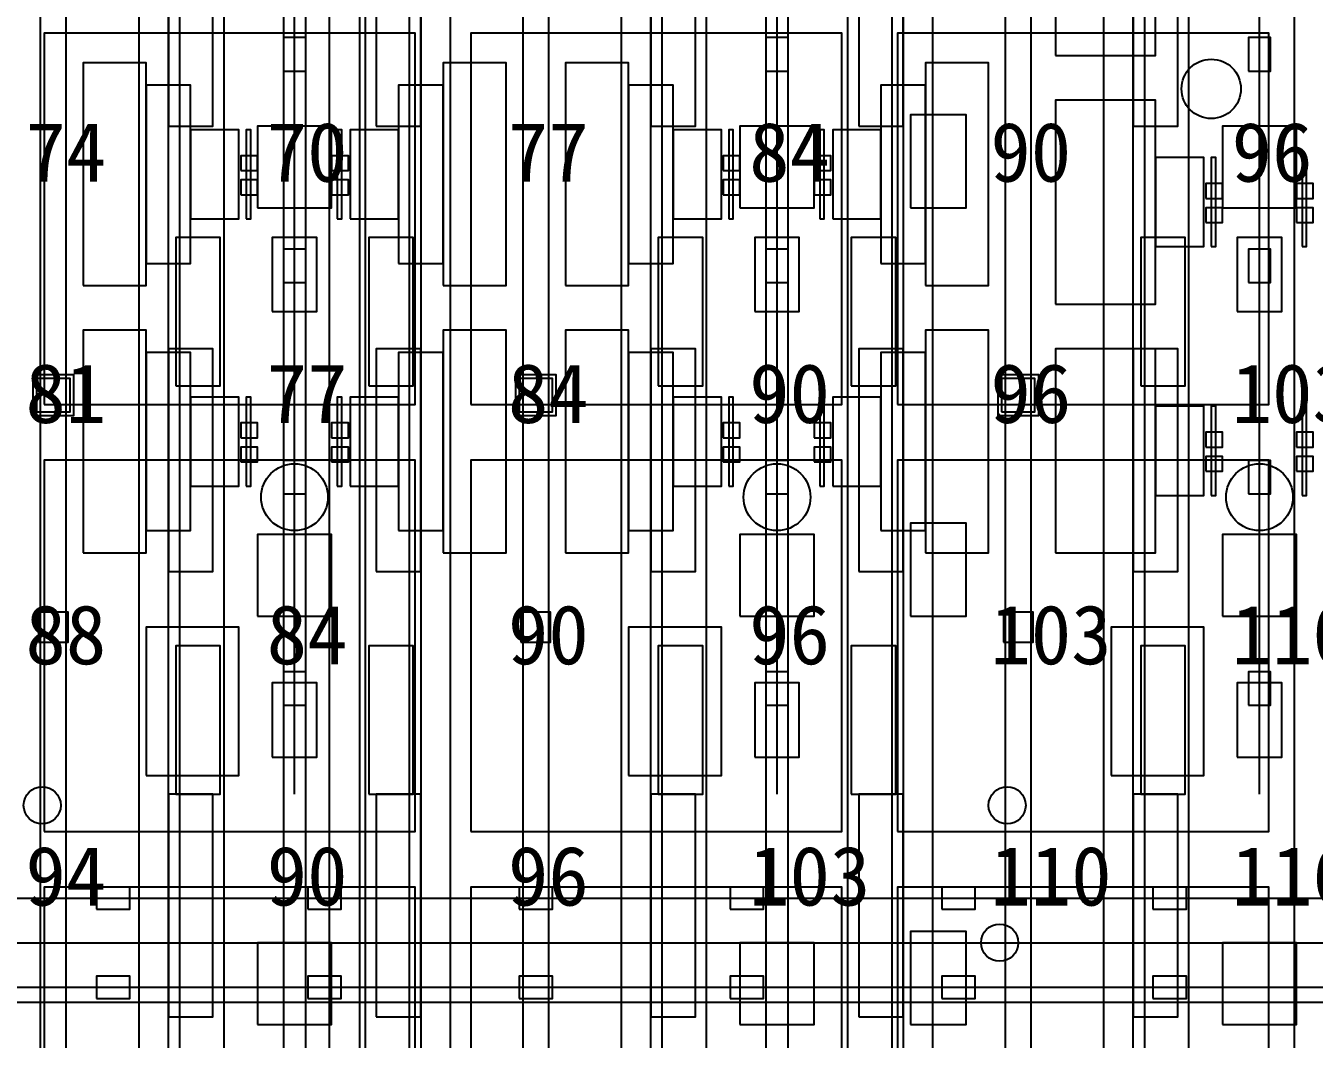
# Model space of a CAD drawing. Header units: metres. Extents: x -1640 to 1560, y -268 to 2338.
# Drawn here: x 171.01 to 205.72, y 1382.4 to 1409.7 of the extents above; entities that cross this region are included whole.
import ezdxf

# ---------------------------------------------------------------- set-up
doc = ezdxf.new("R2010")
doc.units = ezdxf.units.M
for name, color, linetype in [('1F_CHL', 4, 'Continuous'), ('1F_EHS_EXTINGUISHER_HYDRANT_CABINET_CONCEPT', 1, 'Continuous'), ('1F_PUMP', 2, 'Continuous'), ('1F_SCR', 3, 'Continuous'), ('1F_STRUCT_COLUMN', 8, 'Continuous'), ('2F_CSF_LATERAL_RACK_CONCEPT', 9, 'Continuous'), ('2F_RFG', 5, 'Continuous'), ('2F_STRUCT_COLUMN', 8, 'Continuous'), ('2F_VMB', 6, 'Continuous'), ('3F_CLEANROOM_OVERHEAD_PIPE_DUCT_CONCEPT', 9, 'Continuous'), ('3F_CMP', 5, 'Continuous'), ('3F_EHS_EGRESS_DIST_M', 2, 'Continuous'), ('3F_EHS_EXTINGUISHER_HYDRANT_CABINET_CONCEPT', 1, 'Continuous'), ('3F_EHS_GAS_DETECTOR', 6, 'Continuous'), ('3F_EHS_SAFETY_SHOWER_EYEWASH_CONCEPT', 3, 'Continuous'), ('3F_ETCH', 2, 'Continuous'), ('3F_FOUP', 5, 'Continuous'), ('3F_OHT', 9, 'Continuous'), ('3F_OHTV', 1, 'Continuous'), ('3F_STK', 3, 'Continuous'), ('3F_STRUCT_COLUMN', 8, 'Continuous'), ('3F_TBAR', 6, 'Continuous'), ('4F_FFU', 1, 'Continuous'), ('4F_STRUCT_PLENUM_TRUSS_CONCEPT', 9, 'Continuous'), ('5F_CHL', 4, 'Continuous'), ('5F_EHS_EXTINGUISHER_HYDRANT_CABINET_CONCEPT', 1, 'Continuous'), ('5F_PUMP', 2, 'Continuous'), ('5F_SCR', 3, 'Continuous'), ('5F_STRUCT_COLUMN', 8, 'Continuous'), ('6F_CSF_LATERAL_RACK_CONCEPT', 9, 'Continuous'), ('6F_RFG', 5, 'Continuous'), ('6F_STRUCT_COLUMN', 8, 'Continuous'), ('6F_VMB', 6, 'Continuous'), ('7F_CLEANROOM_OVERHEAD_PIPE_DUCT_CONCEPT', 9, 'Continuous'), ('7F_CMP', 5, 'Continuous'), ('7F_EHS_EGRESS_DIST_M', 2, 'Continuous'), ('7F_EHS_EXTINGUISHER_HYDRANT_CABINET_CONCEPT', 1, 'Continuous'), ('7F_EHS_GAS_DETECTOR', 6, 'Continuous'), ('7F_EHS_SAFETY_SHOWER_EYEWASH_CONCEPT', 3, 'Continuous'), ('7F_ETCH', 2, 'Continuous'), ('7F_FOUP', 5, 'Continuous'), ('7F_OHT', 9, 'Continuous'), ('7F_OHTV', 1, 'Continuous'), ('7F_STK', 3, 'Continuous'), ('7F_STRUCT_COLUMN', 8, 'Continuous'), ('7F_TBAR', 6, 'Continuous'), ('8F_FFU', 1, 'Continuous'), ('8F_STRUCT_PLENUM_TRUSS_CONCEPT', 9, 'Continuous'), ('EHS_TREATED_EXHAUST', 30, 'Continuous'), ('UTIL_GAS.BULK_CONCEPT', 2, 'Continuous'), ('UTIL_PCW.R_CONCEPT', 1, 'Continuous'), ('UTIL_PCW.S_CONCEPT', 6, 'Continuous')]:
    doc.layers.add(name, color=color, linetype=linetype)

msp = doc.modelspace()

# ---------------------------------------------------------------- linework, layer by layer
at = {"layer": '1F_CHL'}
for points in [[(194.85, 1404.8), (196.35, 1404.8), (196.35, 1407.3), (194.85, 1407.3)], [(194.85, 1393.8), (196.35, 1393.8), (196.35, 1396.3), (194.85, 1396.3)], [(194.85, 1382.8), (196.35, 1382.8), (196.35, 1385.3), (194.85, 1385.3)]]:
    msp.add_lwpolyline(points, close=True, dxfattribs=at)
at = {"layer": '1F_EHS_EXTINGUISHER_HYDRANT_CABINET_CONCEPT'}
msp.add_circle((197.25, 1385), 0.5, dxfattribs=at)
at = {"layer": '1F_PUMP'}
for points in [[(175.05, 1400), (176.25, 1400), (176.25, 1404), (175.05, 1404)], [(180.25, 1400), (181.45, 1400), (181.45, 1404), (180.25, 1404)], [(188.05, 1400), (189.25, 1400), (189.25, 1404), (188.05, 1404)], [(193.25, 1400), (194.45, 1400), (194.45, 1404), (193.25, 1404)], [(201.05, 1400), (202.25, 1400), (202.25, 1404), (201.05, 1404)], [(175.05, 1389), (176.25, 1389), (176.25, 1393), (175.05, 1393)], [(180.25, 1389), (181.45, 1389), (181.45, 1393), (180.25, 1393)], [(188.05, 1389), (189.25, 1389), (189.25, 1393), (188.05, 1393)], [(193.25, 1389), (194.45, 1389), (194.45, 1393), (193.25, 1393)], [(201.05, 1389), (202.25, 1389), (202.25, 1393), (201.05, 1393)]]:
    msp.add_lwpolyline(points, close=True, dxfattribs=at)
at = {"layer": '1F_SCR'}
for points in [[(177.25, 1404.8), (179.25, 1404.8), (179.25, 1407), (177.25, 1407)], [(190.25, 1404.8), (192.25, 1404.8), (192.25, 1407), (190.25, 1407)], [(203.25, 1404.8), (205.25, 1404.8), (205.25, 1407), (203.25, 1407)], [(177.25, 1393.8), (179.25, 1393.8), (179.25, 1396), (177.25, 1396)], [(190.25, 1393.8), (192.25, 1393.8), (192.25, 1396), (190.25, 1396)], [(203.25, 1393.8), (205.25, 1393.8), (205.25, 1396), (203.25, 1396)], [(177.25, 1382.8), (179.25, 1382.8), (179.25, 1385), (177.25, 1385)], [(190.25, 1382.8), (192.25, 1382.8), (192.25, 1385), (190.25, 1385)], [(203.25, 1382.8), (205.25, 1382.8), (205.25, 1385), (203.25, 1385)]]:
    msp.add_lwpolyline(points, close=True, dxfattribs=at)
at = {"layer": '1F_STRUCT_COLUMN'}
for points in [[(171.2, 1399.2), (172.3, 1399.2), (172.3, 1400.3), (171.2, 1400.3)], [(184.2, 1399.2), (185.3, 1399.2), (185.3, 1400.3), (184.2, 1400.3)], [(197.2, 1399.2), (198.3, 1399.2), (198.3, 1400.3), (197.2, 1400.3)]]:
    msp.add_lwpolyline(points, close=True, dxfattribs=at)
at = {"layer": '2F_CSF_LATERAL_RACK_CONCEPT'}
for points in [[(174.05, 1310), (174.85, 1310), (174.85, 1460), (174.05, 1460)], [(181.65, 1310), (182.45, 1310), (182.45, 1460), (181.65, 1460)], [(187.05, 1310), (187.85, 1310), (187.85, 1460), (187.05, 1460)], [(194.65, 1310), (195.45, 1310), (195.45, 1460), (194.65, 1460)], [(200.05, 1310), (200.85, 1310), (200.85, 1460), (200.05, 1460)]]:
    msp.add_lwpolyline(points, close=True, dxfattribs=at)
at = {"layer": '2F_RFG'}
for points in [[(174.85, 1407), (176.05, 1407), (176.05, 1413), (174.85, 1413)], [(180.45, 1407), (181.65, 1407), (181.65, 1413), (180.45, 1413)], [(187.85, 1407), (189.05, 1407), (189.05, 1413), (187.85, 1413)], [(193.45, 1407), (194.65, 1407), (194.65, 1413), (193.45, 1413)], [(200.85, 1407), (202.05, 1407), (202.05, 1413), (200.85, 1413)], [(174.85, 1395), (176.05, 1395), (176.05, 1401), (174.85, 1401)], [(180.45, 1395), (181.65, 1395), (181.65, 1401), (180.45, 1401)], [(187.85, 1395), (189.05, 1395), (189.05, 1401), (187.85, 1401)], [(193.45, 1395), (194.65, 1395), (194.65, 1401), (193.45, 1401)], [(200.85, 1395), (202.05, 1395), (202.05, 1401), (200.85, 1401)], [(174.85, 1383), (176.05, 1383), (176.05, 1389), (174.85, 1389)], [(180.45, 1383), (181.65, 1383), (181.65, 1389), (180.45, 1389)], [(187.85, 1383), (189.05, 1383), (189.05, 1389), (187.85, 1389)], [(193.45, 1383), (194.65, 1383), (194.65, 1389), (193.45, 1389)], [(200.85, 1383), (202.05, 1383), (202.05, 1389), (200.85, 1389)]]:
    msp.add_lwpolyline(points, close=True, dxfattribs=at)
at = {"layer": '2F_STRUCT_COLUMN'}
for points in [[(171.3, 1399.3), (172.2, 1399.3), (172.2, 1400.2), (171.3, 1400.2)], [(184.3, 1399.3), (185.2, 1399.3), (185.2, 1400.2), (184.3, 1400.2)], [(197.3, 1399.3), (198.2, 1399.3), (198.2, 1400.2), (197.3, 1400.2)]]:
    msp.add_lwpolyline(points, close=True, dxfattribs=at)
at = {"layer": '2F_VMB'}
for points in [[(177.65, 1402), (178.85, 1402), (178.85, 1404), (177.65, 1404)], [(190.65, 1402), (191.85, 1402), (191.85, 1404), (190.65, 1404)], [(203.65, 1402), (204.85, 1402), (204.85, 1404), (203.65, 1404)], [(177.65, 1390), (178.85, 1390), (178.85, 1392), (177.65, 1392)], [(190.65, 1390), (191.85, 1390), (191.85, 1392), (190.65, 1392)], [(203.65, 1390), (204.85, 1390), (204.85, 1392), (203.65, 1392)]]:
    msp.add_lwpolyline(points, close=True, dxfattribs=at)
at = {"layer": '3F_CLEANROOM_OVERHEAD_PIPE_DUCT_CONCEPT'}
for points in [[(175.15, 1309), (176.35, 1309), (176.35, 1461), (175.15, 1461)], [(180.15, 1309), (181.35, 1309), (181.35, 1461), (180.15, 1461)], [(188.15, 1309), (189.35, 1309), (189.35, 1461), (188.15, 1461)], [(193.15, 1309), (194.35, 1309), (194.35, 1461), (193.15, 1461)], [(201.15, 1309), (202.35, 1309), (202.35, 1461), (201.15, 1461)]]:
    msp.add_lwpolyline(points, close=True, dxfattribs=at)
at = {"layer": '3F_CMP'}
for points in [[(198.75, 1408.9), (201.45, 1408.9), (201.45, 1414.4), (198.75, 1414.4)], [(198.75, 1402.2), (201.45, 1402.2), (201.45, 1407.7), (198.75, 1407.7)], [(201.45, 1403.75), (202.75, 1403.75), (202.75, 1406.15), (201.45, 1406.15)], [(198.75, 1395.5), (201.45, 1395.5), (201.45, 1401), (198.75, 1401)], [(201.45, 1397.05), (202.75, 1397.05), (202.75, 1399.45), (201.45, 1399.45)]]:
    msp.add_lwpolyline(points, close=True, dxfattribs=at)
at = {"layer": '3F_EHS_EXTINGUISHER_HYDRANT_CABINET_CONCEPT'}
for centre in [(171.45, 1388.7), (197.45, 1388.7)]:
    msp.add_circle(centre, 0.5, dxfattribs=at)
at = {"layer": '3F_EHS_GAS_DETECTOR'}
for centre in [(178.25, 1397), (191.25, 1397), (204.25, 1397)]:
    msp.add_circle(centre, 0.9, dxfattribs=at)
at = {"layer": '3F_EHS_SAFETY_SHOWER_EYEWASH_CONCEPT'}
msp.add_circle((202.95, 1408), 0.8, dxfattribs=at)
at = {"layer": '3F_ETCH'}
for points in [[(172.55, 1402.7), (174.25, 1402.7), (174.25, 1408.7), (172.55, 1408.7)], [(182.25, 1402.7), (183.95, 1402.7), (183.95, 1408.7), (182.25, 1408.7)], [(185.55, 1402.7), (187.25, 1402.7), (187.25, 1408.7), (185.55, 1408.7)], [(195.25, 1402.7), (196.95, 1402.7), (196.95, 1408.7), (195.25, 1408.7)], [(174.25, 1403.3), (175.45, 1403.3), (175.45, 1408.1), (174.25, 1408.1)], [(181.05, 1403.3), (182.25, 1403.3), (182.25, 1408.1), (181.05, 1408.1)], [(187.25, 1403.3), (188.45, 1403.3), (188.45, 1408.1), (187.25, 1408.1)], [(194.05, 1403.3), (195.25, 1403.3), (195.25, 1408.1), (194.05, 1408.1)], [(175.45, 1404.5), (176.75, 1404.5), (176.75, 1406.9), (175.45, 1406.9)], [(179.75, 1404.5), (181.05, 1404.5), (181.05, 1406.9), (179.75, 1406.9)], [(188.45, 1404.5), (189.75, 1404.5), (189.75, 1406.9), (188.45, 1406.9)], [(192.75, 1404.5), (194.05, 1404.5), (194.05, 1406.9), (192.75, 1406.9)], [(172.55, 1395.5), (174.25, 1395.5), (174.25, 1401.5), (172.55, 1401.5)], [(182.25, 1395.5), (183.95, 1395.5), (183.95, 1401.5), (182.25, 1401.5)], [(185.55, 1395.5), (187.25, 1395.5), (187.25, 1401.5), (185.55, 1401.5)], [(195.25, 1395.5), (196.95, 1395.5), (196.95, 1401.5), (195.25, 1401.5)], [(174.25, 1396.1), (175.45, 1396.1), (175.45, 1400.9), (174.25, 1400.9)], [(181.05, 1396.1), (182.25, 1396.1), (182.25, 1400.9), (181.05, 1400.9)], [(187.25, 1396.1), (188.45, 1396.1), (188.45, 1400.9), (187.25, 1400.9)], [(194.05, 1396.1), (195.25, 1396.1), (195.25, 1400.9), (194.05, 1400.9)], [(175.45, 1397.3), (176.75, 1397.3), (176.75, 1399.7), (175.45, 1399.7)], [(179.75, 1397.3), (181.05, 1397.3), (181.05, 1399.7), (179.75, 1399.7)], [(188.45, 1397.3), (189.75, 1397.3), (189.75, 1399.7), (188.45, 1399.7)], [(192.75, 1397.3), (194.05, 1397.3), (194.05, 1399.7), (192.75, 1399.7)]]:
    msp.add_lwpolyline(points, close=True, dxfattribs=at)
at = {"layer": '3F_FOUP'}
for points in [[(176.8, 1405.8), (177.25, 1405.8), (177.25, 1406.2), (176.8, 1406.2)], [(179.25, 1405.8), (179.7, 1405.8), (179.7, 1406.2), (179.25, 1406.2)], [(189.8, 1405.8), (190.25, 1405.8), (190.25, 1406.2), (189.8, 1406.2)], [(192.25, 1405.8), (192.7, 1405.8), (192.7, 1406.2), (192.25, 1406.2)], [(176.8, 1405.15), (177.25, 1405.15), (177.25, 1405.55), (176.8, 1405.55)], [(179.25, 1405.15), (179.7, 1405.15), (179.7, 1405.55), (179.25, 1405.55)], [(189.8, 1405.15), (190.25, 1405.15), (190.25, 1405.55), (189.8, 1405.55)], [(192.25, 1405.15), (192.7, 1405.15), (192.7, 1405.55), (192.25, 1405.55)], [(202.8, 1405.05), (203.25, 1405.05), (203.25, 1405.45), (202.8, 1405.45)], [(205.25, 1405.05), (205.7, 1405.05), (205.7, 1405.45), (205.25, 1405.45)], [(202.8, 1404.4), (203.25, 1404.4), (203.25, 1404.8), (202.8, 1404.8)], [(205.25, 1404.4), (205.7, 1404.4), (205.7, 1404.8), (205.25, 1404.8)], [(176.8, 1398.6), (177.25, 1398.6), (177.25, 1399), (176.8, 1399)], [(179.25, 1398.6), (179.7, 1398.6), (179.7, 1399), (179.25, 1399)], [(189.8, 1398.6), (190.25, 1398.6), (190.25, 1399), (189.8, 1399)], [(192.25, 1398.6), (192.7, 1398.6), (192.7, 1399), (192.25, 1399)], [(202.8, 1398.35), (203.25, 1398.35), (203.25, 1398.75), (202.8, 1398.75)], [(205.25, 1398.35), (205.7, 1398.35), (205.7, 1398.75), (205.25, 1398.75)], [(176.8, 1397.95), (177.25, 1397.95), (177.25, 1398.35), (176.8, 1398.35)], [(179.25, 1397.95), (179.7, 1397.95), (179.7, 1398.35), (179.25, 1398.35)], [(189.8, 1397.95), (190.25, 1397.95), (190.25, 1398.35), (189.8, 1398.35)], [(192.25, 1397.95), (192.7, 1397.95), (192.7, 1398.35), (192.25, 1398.35)], [(202.8, 1397.7), (203.25, 1397.7), (203.25, 1398.1), (202.8, 1398.1)], [(205.25, 1397.7), (205.7, 1397.7), (205.7, 1398.1), (205.25, 1398.1)]]:
    msp.add_lwpolyline(points, close=True, dxfattribs=at)
at = {"layer": '3F_OHT'}
for p, q in [((178.25, 1389), (178.25, 1461)), ((191.25, 1389), (191.25, 1461)), ((204.25, 1389), (204.25, 1461)), ((22.5, 1386.2), (295, 1386.2)), ((22.5, 1383.8), (295, 1383.8))]:
    msp.add_line(p, q, dxfattribs=at)
at = {"layer": '3F_OHTV'}
for points in [[(177.95, 1408.48), (178.55, 1408.48), (178.55, 1409.38), (177.95, 1409.38)], [(190.95, 1408.48), (191.55, 1408.48), (191.55, 1409.38), (190.95, 1409.38)], [(203.95, 1408.48), (204.55, 1408.48), (204.55, 1409.38), (203.95, 1409.38)], [(177.95, 1402.78), (178.55, 1402.78), (178.55, 1403.68), (177.95, 1403.68)], [(190.95, 1402.78), (191.55, 1402.78), (191.55, 1403.68), (190.95, 1403.68)], [(203.95, 1402.78), (204.55, 1402.78), (204.55, 1403.68), (203.95, 1403.68)], [(177.95, 1397.09), (178.55, 1397.09), (178.55, 1397.99), (177.95, 1397.99)], [(190.95, 1397.09), (191.55, 1397.09), (191.55, 1397.99), (190.95, 1397.99)], [(203.95, 1397.09), (204.55, 1397.09), (204.55, 1397.99), (203.95, 1397.99)], [(177.95, 1391.4), (178.55, 1391.4), (178.55, 1392.3), (177.95, 1392.3)], [(190.95, 1391.4), (191.55, 1391.4), (191.55, 1392.3), (190.95, 1392.3)], [(203.95, 1391.4), (204.55, 1391.4), (204.55, 1392.3), (203.95, 1392.3)], [(172.91, 1385.9), (173.81, 1385.9), (173.81, 1386.5), (172.91, 1386.5)], [(178.61, 1385.9), (179.51, 1385.9), (179.51, 1386.5), (178.61, 1386.5)], [(184.3, 1385.9), (185.2, 1385.9), (185.2, 1386.5), (184.3, 1386.5)], [(189.99, 1385.9), (190.89, 1385.9), (190.89, 1386.5), (189.99, 1386.5)], [(195.69, 1385.9), (196.59, 1385.9), (196.59, 1386.5), (195.69, 1386.5)], [(201.38, 1385.9), (202.28, 1385.9), (202.28, 1386.5), (201.38, 1386.5)], [(172.91, 1383.5), (173.81, 1383.5), (173.81, 1384.1), (172.91, 1384.1)], [(178.61, 1383.5), (179.51, 1383.5), (179.51, 1384.1), (178.61, 1384.1)], [(184.3, 1383.5), (185.2, 1383.5), (185.2, 1384.1), (184.3, 1384.1)], [(189.99, 1383.5), (190.89, 1383.5), (190.89, 1384.1), (189.99, 1384.1)], [(195.69, 1383.5), (196.59, 1383.5), (196.59, 1384.1), (195.69, 1384.1)], [(201.38, 1383.5), (202.28, 1383.5), (202.28, 1384.1), (201.38, 1384.1)]]:
    msp.add_lwpolyline(points, close=True, dxfattribs=at)
at = {"layer": '3F_STK'}
for points in [[(174.25, 1389.5), (176.75, 1389.5), (176.75, 1393.5), (174.25, 1393.5)], [(187.25, 1389.5), (189.75, 1389.5), (189.75, 1393.5), (187.25, 1393.5)], [(200.25, 1389.5), (202.75, 1389.5), (202.75, 1393.5), (200.25, 1393.5)]]:
    msp.add_lwpolyline(points, close=True, dxfattribs=at)
at = {"layer": '3F_STRUCT_COLUMN'}
for points in [[(171.35, 1393.1), (172.15, 1393.1), (172.15, 1393.9), (171.35, 1393.9)], [(184.35, 1393.1), (185.15, 1393.1), (185.15, 1393.9), (184.35, 1393.9)], [(197.35, 1393.1), (198.15, 1393.1), (198.15, 1393.9), (197.35, 1393.9)]]:
    msp.add_lwpolyline(points, close=True, dxfattribs=at)
at = {"layer": '3F_TBAR'}
for points in [[(176.95, 1404.5), (177.07, 1404.5), (177.07, 1406.9), (176.95, 1406.9)], [(179.4, 1404.5), (179.52, 1404.5), (179.52, 1406.9), (179.4, 1406.9)], [(189.95, 1404.5), (190.07, 1404.5), (190.07, 1406.9), (189.95, 1406.9)], [(192.4, 1404.5), (192.52, 1404.5), (192.52, 1406.9), (192.4, 1406.9)], [(202.95, 1403.75), (203.07, 1403.75), (203.07, 1406.15), (202.95, 1406.15)], [(205.4, 1403.75), (205.52, 1403.75), (205.52, 1406.15), (205.4, 1406.15)], [(176.95, 1397.3), (177.07, 1397.3), (177.07, 1399.7), (176.95, 1399.7)], [(179.4, 1397.3), (179.52, 1397.3), (179.52, 1399.7), (179.4, 1399.7)], [(189.95, 1397.3), (190.07, 1397.3), (190.07, 1399.7), (189.95, 1399.7)], [(192.4, 1397.3), (192.52, 1397.3), (192.52, 1399.7), (192.4, 1399.7)], [(202.95, 1397.05), (203.07, 1397.05), (203.07, 1399.45), (202.95, 1399.45)], [(205.4, 1397.05), (205.52, 1397.05), (205.52, 1399.45), (205.4, 1399.45)]]:
    msp.add_lwpolyline(points, close=True, dxfattribs=at)
at = {"layer": '4F_FFU'}
for points in [[(171.5, 1399.5), (181.5, 1399.5), (181.5, 1409.5), (171.5, 1409.5)], [(183, 1399.5), (193, 1399.5), (193, 1409.5), (183, 1409.5)], [(194.5, 1399.5), (204.5, 1399.5), (204.5, 1409.5), (194.5, 1409.5)], [(171.5, 1388), (181.5, 1388), (181.5, 1398), (171.5, 1398)], [(183, 1388), (193, 1388), (193, 1398), (183, 1398)], [(194.5, 1388), (204.5, 1388), (204.5, 1398), (194.5, 1398)], [(171.5, 1376.5), (181.5, 1376.5), (181.5, 1386.5), (171.5, 1386.5)], [(183, 1376.5), (193, 1376.5), (193, 1386.5), (183, 1386.5)], [(194.5, 1376.5), (204.5, 1376.5), (204.5, 1386.5), (194.5, 1386.5)]]:
    msp.add_lwpolyline(points, close=True, dxfattribs=at)
at = {"layer": '4F_STRUCT_PLENUM_TRUSS_CONCEPT'}
for points in [[(171.4, 1306), (172.1, 1306), (172.1, 1464), (171.4, 1464)], [(184.4, 1306), (185.1, 1306), (185.1, 1464), (184.4, 1464)], [(197.4, 1306), (198.1, 1306), (198.1, 1464), (197.4, 1464)]]:
    msp.add_lwpolyline(points, close=True, dxfattribs=at)
at = {"layer": '5F_CHL'}
for points in [[(194.85, 1404.8), (196.35, 1404.8), (196.35, 1407.3), (194.85, 1407.3)], [(194.85, 1393.8), (196.35, 1393.8), (196.35, 1396.3), (194.85, 1396.3)], [(194.85, 1382.8), (196.35, 1382.8), (196.35, 1385.3), (194.85, 1385.3)]]:
    msp.add_lwpolyline(points, close=True, dxfattribs=at)
at = {"layer": '5F_EHS_EXTINGUISHER_HYDRANT_CABINET_CONCEPT'}
msp.add_circle((197.25, 1385), 0.5, dxfattribs=at)
at = {"layer": '5F_PUMP'}
for points in [[(175.05, 1400), (176.25, 1400), (176.25, 1404), (175.05, 1404)], [(180.25, 1400), (181.45, 1400), (181.45, 1404), (180.25, 1404)], [(188.05, 1400), (189.25, 1400), (189.25, 1404), (188.05, 1404)], [(193.25, 1400), (194.45, 1400), (194.45, 1404), (193.25, 1404)], [(201.05, 1400), (202.25, 1400), (202.25, 1404), (201.05, 1404)], [(175.05, 1389), (176.25, 1389), (176.25, 1393), (175.05, 1393)], [(180.25, 1389), (181.45, 1389), (181.45, 1393), (180.25, 1393)], [(188.05, 1389), (189.25, 1389), (189.25, 1393), (188.05, 1393)], [(193.25, 1389), (194.45, 1389), (194.45, 1393), (193.25, 1393)], [(201.05, 1389), (202.25, 1389), (202.25, 1393), (201.05, 1393)]]:
    msp.add_lwpolyline(points, close=True, dxfattribs=at)
at = {"layer": '5F_SCR'}
for points in [[(177.25, 1404.8), (179.25, 1404.8), (179.25, 1407), (177.25, 1407)], [(190.25, 1404.8), (192.25, 1404.8), (192.25, 1407), (190.25, 1407)], [(203.25, 1404.8), (205.25, 1404.8), (205.25, 1407), (203.25, 1407)], [(177.25, 1393.8), (179.25, 1393.8), (179.25, 1396), (177.25, 1396)], [(190.25, 1393.8), (192.25, 1393.8), (192.25, 1396), (190.25, 1396)], [(203.25, 1393.8), (205.25, 1393.8), (205.25, 1396), (203.25, 1396)], [(177.25, 1382.8), (179.25, 1382.8), (179.25, 1385), (177.25, 1385)], [(190.25, 1382.8), (192.25, 1382.8), (192.25, 1385), (190.25, 1385)], [(203.25, 1382.8), (205.25, 1382.8), (205.25, 1385), (203.25, 1385)]]:
    msp.add_lwpolyline(points, close=True, dxfattribs=at)
at = {"layer": '5F_STRUCT_COLUMN'}
for points in [[(171.2, 1399.2), (172.3, 1399.2), (172.3, 1400.3), (171.2, 1400.3)], [(184.2, 1399.2), (185.3, 1399.2), (185.3, 1400.3), (184.2, 1400.3)], [(197.2, 1399.2), (198.3, 1399.2), (198.3, 1400.3), (197.2, 1400.3)]]:
    msp.add_lwpolyline(points, close=True, dxfattribs=at)
at = {"layer": '6F_CSF_LATERAL_RACK_CONCEPT'}
for points in [[(174.05, 1310), (174.85, 1310), (174.85, 1460), (174.05, 1460)], [(181.65, 1310), (182.45, 1310), (182.45, 1460), (181.65, 1460)], [(187.05, 1310), (187.85, 1310), (187.85, 1460), (187.05, 1460)], [(194.65, 1310), (195.45, 1310), (195.45, 1460), (194.65, 1460)], [(200.05, 1310), (200.85, 1310), (200.85, 1460), (200.05, 1460)]]:
    msp.add_lwpolyline(points, close=True, dxfattribs=at)
at = {"layer": '6F_RFG'}
for points in [[(174.85, 1407), (176.05, 1407), (176.05, 1413), (174.85, 1413)], [(180.45, 1407), (181.65, 1407), (181.65, 1413), (180.45, 1413)], [(187.85, 1407), (189.05, 1407), (189.05, 1413), (187.85, 1413)], [(193.45, 1407), (194.65, 1407), (194.65, 1413), (193.45, 1413)], [(200.85, 1407), (202.05, 1407), (202.05, 1413), (200.85, 1413)], [(174.85, 1395), (176.05, 1395), (176.05, 1401), (174.85, 1401)], [(180.45, 1395), (181.65, 1395), (181.65, 1401), (180.45, 1401)], [(187.85, 1395), (189.05, 1395), (189.05, 1401), (187.85, 1401)], [(193.45, 1395), (194.65, 1395), (194.65, 1401), (193.45, 1401)], [(200.85, 1395), (202.05, 1395), (202.05, 1401), (200.85, 1401)], [(174.85, 1383), (176.05, 1383), (176.05, 1389), (174.85, 1389)], [(180.45, 1383), (181.65, 1383), (181.65, 1389), (180.45, 1389)], [(187.85, 1383), (189.05, 1383), (189.05, 1389), (187.85, 1389)], [(193.45, 1383), (194.65, 1383), (194.65, 1389), (193.45, 1389)], [(200.85, 1383), (202.05, 1383), (202.05, 1389), (200.85, 1389)]]:
    msp.add_lwpolyline(points, close=True, dxfattribs=at)
at = {"layer": '6F_STRUCT_COLUMN'}
for points in [[(171.3, 1399.3), (172.2, 1399.3), (172.2, 1400.2), (171.3, 1400.2)], [(184.3, 1399.3), (185.2, 1399.3), (185.2, 1400.2), (184.3, 1400.2)], [(197.3, 1399.3), (198.2, 1399.3), (198.2, 1400.2), (197.3, 1400.2)]]:
    msp.add_lwpolyline(points, close=True, dxfattribs=at)
at = {"layer": '6F_VMB'}
for points in [[(177.65, 1402), (178.85, 1402), (178.85, 1404), (177.65, 1404)], [(190.65, 1402), (191.85, 1402), (191.85, 1404), (190.65, 1404)], [(203.65, 1402), (204.85, 1402), (204.85, 1404), (203.65, 1404)], [(177.65, 1390), (178.85, 1390), (178.85, 1392), (177.65, 1392)], [(190.65, 1390), (191.85, 1390), (191.85, 1392), (190.65, 1392)], [(203.65, 1390), (204.85, 1390), (204.85, 1392), (203.65, 1392)]]:
    msp.add_lwpolyline(points, close=True, dxfattribs=at)
at = {"layer": '7F_CLEANROOM_OVERHEAD_PIPE_DUCT_CONCEPT'}
for points in [[(175.15, 1309), (176.35, 1309), (176.35, 1461), (175.15, 1461)], [(180.15, 1309), (181.35, 1309), (181.35, 1461), (180.15, 1461)], [(188.15, 1309), (189.35, 1309), (189.35, 1461), (188.15, 1461)], [(193.15, 1309), (194.35, 1309), (194.35, 1461), (193.15, 1461)], [(201.15, 1309), (202.35, 1309), (202.35, 1461), (201.15, 1461)]]:
    msp.add_lwpolyline(points, close=True, dxfattribs=at)
at = {"layer": '7F_CMP'}
for points in [[(198.75, 1408.9), (201.45, 1408.9), (201.45, 1414.4), (198.75, 1414.4)], [(198.75, 1402.2), (201.45, 1402.2), (201.45, 1407.7), (198.75, 1407.7)], [(201.45, 1403.75), (202.75, 1403.75), (202.75, 1406.15), (201.45, 1406.15)], [(198.75, 1395.5), (201.45, 1395.5), (201.45, 1401), (198.75, 1401)], [(201.45, 1397.05), (202.75, 1397.05), (202.75, 1399.45), (201.45, 1399.45)]]:
    msp.add_lwpolyline(points, close=True, dxfattribs=at)
at = {"layer": '7F_EHS_EXTINGUISHER_HYDRANT_CABINET_CONCEPT'}
for centre in [(171.45, 1388.7), (197.45, 1388.7)]:
    msp.add_circle(centre, 0.5, dxfattribs=at)
at = {"layer": '7F_EHS_GAS_DETECTOR'}
for centre in [(178.25, 1397), (191.25, 1397), (204.25, 1397)]:
    msp.add_circle(centre, 0.9, dxfattribs=at)
at = {"layer": '7F_EHS_SAFETY_SHOWER_EYEWASH_CONCEPT'}
msp.add_circle((202.95, 1408), 0.8, dxfattribs=at)
at = {"layer": '7F_ETCH'}
for points in [[(172.55, 1402.7), (174.25, 1402.7), (174.25, 1408.7), (172.55, 1408.7)], [(182.25, 1402.7), (183.95, 1402.7), (183.95, 1408.7), (182.25, 1408.7)], [(185.55, 1402.7), (187.25, 1402.7), (187.25, 1408.7), (185.55, 1408.7)], [(195.25, 1402.7), (196.95, 1402.7), (196.95, 1408.7), (195.25, 1408.7)], [(174.25, 1403.3), (175.45, 1403.3), (175.45, 1408.1), (174.25, 1408.1)], [(181.05, 1403.3), (182.25, 1403.3), (182.25, 1408.1), (181.05, 1408.1)], [(187.25, 1403.3), (188.45, 1403.3), (188.45, 1408.1), (187.25, 1408.1)], [(194.05, 1403.3), (195.25, 1403.3), (195.25, 1408.1), (194.05, 1408.1)], [(175.45, 1404.5), (176.75, 1404.5), (176.75, 1406.9), (175.45, 1406.9)], [(179.75, 1404.5), (181.05, 1404.5), (181.05, 1406.9), (179.75, 1406.9)], [(188.45, 1404.5), (189.75, 1404.5), (189.75, 1406.9), (188.45, 1406.9)], [(192.75, 1404.5), (194.05, 1404.5), (194.05, 1406.9), (192.75, 1406.9)], [(172.55, 1395.5), (174.25, 1395.5), (174.25, 1401.5), (172.55, 1401.5)], [(182.25, 1395.5), (183.95, 1395.5), (183.95, 1401.5), (182.25, 1401.5)], [(185.55, 1395.5), (187.25, 1395.5), (187.25, 1401.5), (185.55, 1401.5)], [(195.25, 1395.5), (196.95, 1395.5), (196.95, 1401.5), (195.25, 1401.5)], [(174.25, 1396.1), (175.45, 1396.1), (175.45, 1400.9), (174.25, 1400.9)], [(181.05, 1396.1), (182.25, 1396.1), (182.25, 1400.9), (181.05, 1400.9)], [(187.25, 1396.1), (188.45, 1396.1), (188.45, 1400.9), (187.25, 1400.9)], [(194.05, 1396.1), (195.25, 1396.1), (195.25, 1400.9), (194.05, 1400.9)], [(175.45, 1397.3), (176.75, 1397.3), (176.75, 1399.7), (175.45, 1399.7)], [(179.75, 1397.3), (181.05, 1397.3), (181.05, 1399.7), (179.75, 1399.7)], [(188.45, 1397.3), (189.75, 1397.3), (189.75, 1399.7), (188.45, 1399.7)], [(192.75, 1397.3), (194.05, 1397.3), (194.05, 1399.7), (192.75, 1399.7)]]:
    msp.add_lwpolyline(points, close=True, dxfattribs=at)
at = {"layer": '7F_FOUP'}
for points in [[(176.8, 1405.8), (177.25, 1405.8), (177.25, 1406.2), (176.8, 1406.2)], [(179.25, 1405.8), (179.7, 1405.8), (179.7, 1406.2), (179.25, 1406.2)], [(189.8, 1405.8), (190.25, 1405.8), (190.25, 1406.2), (189.8, 1406.2)], [(192.25, 1405.8), (192.7, 1405.8), (192.7, 1406.2), (192.25, 1406.2)], [(176.8, 1405.15), (177.25, 1405.15), (177.25, 1405.55), (176.8, 1405.55)], [(179.25, 1405.15), (179.7, 1405.15), (179.7, 1405.55), (179.25, 1405.55)], [(189.8, 1405.15), (190.25, 1405.15), (190.25, 1405.55), (189.8, 1405.55)], [(192.25, 1405.15), (192.7, 1405.15), (192.7, 1405.55), (192.25, 1405.55)], [(202.8, 1405.05), (203.25, 1405.05), (203.25, 1405.45), (202.8, 1405.45)], [(205.25, 1405.05), (205.7, 1405.05), (205.7, 1405.45), (205.25, 1405.45)], [(202.8, 1404.4), (203.25, 1404.4), (203.25, 1404.8), (202.8, 1404.8)], [(205.25, 1404.4), (205.7, 1404.4), (205.7, 1404.8), (205.25, 1404.8)], [(176.8, 1398.6), (177.25, 1398.6), (177.25, 1399), (176.8, 1399)], [(179.25, 1398.6), (179.7, 1398.6), (179.7, 1399), (179.25, 1399)], [(189.8, 1398.6), (190.25, 1398.6), (190.25, 1399), (189.8, 1399)], [(192.25, 1398.6), (192.7, 1398.6), (192.7, 1399), (192.25, 1399)], [(202.8, 1398.35), (203.25, 1398.35), (203.25, 1398.75), (202.8, 1398.75)], [(205.25, 1398.35), (205.7, 1398.35), (205.7, 1398.75), (205.25, 1398.75)], [(176.8, 1397.95), (177.25, 1397.95), (177.25, 1398.35), (176.8, 1398.35)], [(179.25, 1397.95), (179.7, 1397.95), (179.7, 1398.35), (179.25, 1398.35)], [(189.8, 1397.95), (190.25, 1397.95), (190.25, 1398.35), (189.8, 1398.35)], [(192.25, 1397.95), (192.7, 1397.95), (192.7, 1398.35), (192.25, 1398.35)], [(202.8, 1397.7), (203.25, 1397.7), (203.25, 1398.1), (202.8, 1398.1)], [(205.25, 1397.7), (205.7, 1397.7), (205.7, 1398.1), (205.25, 1398.1)]]:
    msp.add_lwpolyline(points, close=True, dxfattribs=at)
at = {"layer": '7F_OHT'}
for p, q in [((178.25, 1389), (178.25, 1461)), ((191.25, 1389), (191.25, 1461)), ((204.25, 1389), (204.25, 1461)), ((22.5, 1386.2), (295, 1386.2)), ((22.5, 1383.8), (295, 1383.8))]:
    msp.add_line(p, q, dxfattribs=at)
at = {"layer": '7F_OHTV'}
for points in [[(177.95, 1408.48), (178.55, 1408.48), (178.55, 1409.38), (177.95, 1409.38)], [(190.95, 1408.48), (191.55, 1408.48), (191.55, 1409.38), (190.95, 1409.38)], [(203.95, 1408.48), (204.55, 1408.48), (204.55, 1409.38), (203.95, 1409.38)], [(177.95, 1402.78), (178.55, 1402.78), (178.55, 1403.68), (177.95, 1403.68)], [(190.95, 1402.78), (191.55, 1402.78), (191.55, 1403.68), (190.95, 1403.68)], [(203.95, 1402.78), (204.55, 1402.78), (204.55, 1403.68), (203.95, 1403.68)], [(177.95, 1397.09), (178.55, 1397.09), (178.55, 1397.99), (177.95, 1397.99)], [(190.95, 1397.09), (191.55, 1397.09), (191.55, 1397.99), (190.95, 1397.99)], [(203.95, 1397.09), (204.55, 1397.09), (204.55, 1397.99), (203.95, 1397.99)], [(177.95, 1391.4), (178.55, 1391.4), (178.55, 1392.3), (177.95, 1392.3)], [(190.95, 1391.4), (191.55, 1391.4), (191.55, 1392.3), (190.95, 1392.3)], [(203.95, 1391.4), (204.55, 1391.4), (204.55, 1392.3), (203.95, 1392.3)], [(172.91, 1385.9), (173.81, 1385.9), (173.81, 1386.5), (172.91, 1386.5)], [(178.61, 1385.9), (179.51, 1385.9), (179.51, 1386.5), (178.61, 1386.5)], [(184.3, 1385.9), (185.2, 1385.9), (185.2, 1386.5), (184.3, 1386.5)], [(189.99, 1385.9), (190.89, 1385.9), (190.89, 1386.5), (189.99, 1386.5)], [(195.69, 1385.9), (196.59, 1385.9), (196.59, 1386.5), (195.69, 1386.5)], [(201.38, 1385.9), (202.28, 1385.9), (202.28, 1386.5), (201.38, 1386.5)], [(172.91, 1383.5), (173.81, 1383.5), (173.81, 1384.1), (172.91, 1384.1)], [(178.61, 1383.5), (179.51, 1383.5), (179.51, 1384.1), (178.61, 1384.1)], [(184.3, 1383.5), (185.2, 1383.5), (185.2, 1384.1), (184.3, 1384.1)], [(189.99, 1383.5), (190.89, 1383.5), (190.89, 1384.1), (189.99, 1384.1)], [(195.69, 1383.5), (196.59, 1383.5), (196.59, 1384.1), (195.69, 1384.1)], [(201.38, 1383.5), (202.28, 1383.5), (202.28, 1384.1), (201.38, 1384.1)]]:
    msp.add_lwpolyline(points, close=True, dxfattribs=at)
at = {"layer": '7F_STK'}
for points in [[(174.25, 1389.5), (176.75, 1389.5), (176.75, 1393.5), (174.25, 1393.5)], [(187.25, 1389.5), (189.75, 1389.5), (189.75, 1393.5), (187.25, 1393.5)], [(200.25, 1389.5), (202.75, 1389.5), (202.75, 1393.5), (200.25, 1393.5)]]:
    msp.add_lwpolyline(points, close=True, dxfattribs=at)
at = {"layer": '7F_STRUCT_COLUMN'}
for points in [[(171.35, 1393.1), (172.15, 1393.1), (172.15, 1393.9), (171.35, 1393.9)], [(184.35, 1393.1), (185.15, 1393.1), (185.15, 1393.9), (184.35, 1393.9)], [(197.35, 1393.1), (198.15, 1393.1), (198.15, 1393.9), (197.35, 1393.9)]]:
    msp.add_lwpolyline(points, close=True, dxfattribs=at)
at = {"layer": '7F_TBAR'}
for points in [[(176.95, 1404.5), (177.07, 1404.5), (177.07, 1406.9), (176.95, 1406.9)], [(179.4, 1404.5), (179.52, 1404.5), (179.52, 1406.9), (179.4, 1406.9)], [(189.95, 1404.5), (190.07, 1404.5), (190.07, 1406.9), (189.95, 1406.9)], [(192.4, 1404.5), (192.52, 1404.5), (192.52, 1406.9), (192.4, 1406.9)], [(202.95, 1403.75), (203.07, 1403.75), (203.07, 1406.15), (202.95, 1406.15)], [(205.4, 1403.75), (205.52, 1403.75), (205.52, 1406.15), (205.4, 1406.15)], [(176.95, 1397.3), (177.07, 1397.3), (177.07, 1399.7), (176.95, 1399.7)], [(179.4, 1397.3), (179.52, 1397.3), (179.52, 1399.7), (179.4, 1399.7)], [(189.95, 1397.3), (190.07, 1397.3), (190.07, 1399.7), (189.95, 1399.7)], [(192.4, 1397.3), (192.52, 1397.3), (192.52, 1399.7), (192.4, 1399.7)], [(202.95, 1397.05), (203.07, 1397.05), (203.07, 1399.45), (202.95, 1399.45)], [(205.4, 1397.05), (205.52, 1397.05), (205.52, 1399.45), (205.4, 1399.45)]]:
    msp.add_lwpolyline(points, close=True, dxfattribs=at)
at = {"layer": '8F_FFU'}
for points in [[(171.5, 1399.5), (181.5, 1399.5), (181.5, 1409.5), (171.5, 1409.5)], [(183, 1399.5), (193, 1399.5), (193, 1409.5), (183, 1409.5)], [(194.5, 1399.5), (204.5, 1399.5), (204.5, 1409.5), (194.5, 1409.5)], [(171.5, 1388), (181.5, 1388), (181.5, 1398), (171.5, 1398)], [(183, 1388), (193, 1388), (193, 1398), (183, 1398)], [(194.5, 1388), (204.5, 1388), (204.5, 1398), (194.5, 1398)], [(171.5, 1376.5), (181.5, 1376.5), (181.5, 1386.5), (171.5, 1386.5)], [(183, 1376.5), (193, 1376.5), (193, 1386.5), (183, 1386.5)], [(194.5, 1376.5), (204.5, 1376.5), (204.5, 1386.5), (194.5, 1386.5)]]:
    msp.add_lwpolyline(points, close=True, dxfattribs=at)
at = {"layer": '8F_STRUCT_PLENUM_TRUSS_CONCEPT'}
for points in [[(171.4, 1306), (172.1, 1306), (172.1, 1464), (171.4, 1464)], [(184.4, 1306), (185.1, 1306), (185.1, 1464), (184.4, 1464)], [(197.4, 1306), (198.1, 1306), (198.1, 1464), (197.4, 1464)]]:
    msp.add_lwpolyline(points, close=True, dxfattribs=at)
at = {"layer": 'EHS_TREATED_EXHAUST'}
for points in [[(177.95, 1310), (178.55, 1310), (178.55, 1472), (177.95, 1472)], [(177.95, 1310), (178.55, 1310), (178.55, 1472), (177.95, 1472)], [(190.95, 1310), (191.55, 1310), (191.55, 1472), (190.95, 1472)], [(190.95, 1310), (191.55, 1310), (191.55, 1472), (190.95, 1472)]]:
    msp.add_lwpolyline(points, close=True, dxfattribs=at)
at = {"layer": 'UTIL_GAS.BULK_CONCEPT'}
msp.add_line((-276.35, 1385), (293.35, 1385), dxfattribs=at)
msp.add_line((-276.35, 1385), (293.35, 1385), dxfattribs=at)
at = {"layer": 'UTIL_PCW.R_CONCEPT'}
for p, q in [((180.005, 1311.78), (180.005, 1458.23)), ((180.005, 1311.78), (180.005, 1458.23)), ((-276.4, 1383.4), (293.4, 1383.4)), ((-276.4, 1383.4), (293.4, 1383.4))]:
    msp.add_line(p, q, dxfattribs=at)
at = {"layer": 'UTIL_PCW.S_CONCEPT'}
for p, q in [((179.195, 1311.78), (179.195, 1458.23)), ((179.195, 1311.78), (179.195, 1458.23)), ((205.195, 1311.78), (205.195, 1458.23)), ((205.195, 1311.78), (205.195, 1458.23))]:
    msp.add_line(p, q, dxfattribs=at)

# ---------------------------------------------------------------- texts
at = {"layer": '3F_EHS_EGRESS_DIST_M'}
for s, p in [('74', (171, 1405.5)), ('70', (177.5, 1405.5)), ('77', (184, 1405.5)), ('84', (190.5, 1405.5)), ('90', (197, 1405.5)), ('96', (203.5, 1405.5)), ('81', (171, 1399)), ('77', (177.5, 1399)), ('84', (184, 1399)), ('90', (190.5, 1399)), ('96', (197, 1399)), ('103', (203.5, 1399)), ('88', (171, 1392.5)), ('84', (177.5, 1392.5)), ('90', (184, 1392.5)), ('96', (190.5, 1392.5)), ('103', (197, 1392.5)), ('110', (203.5, 1392.5)), ('94', (171, 1386)), ('90', (177.5, 1386)), ('96', (184, 1386)), ('103', (190.5, 1386)), ('110', (197, 1386)), ('116', (203.5, 1386))]:
    msp.add_text(s, height=1.6, dxfattribs=at).set_placement(p)
at = {"layer": '7F_EHS_EGRESS_DIST_M'}
for s, p in [('74', (171, 1405.5)), ('70', (177.5, 1405.5)), ('77', (184, 1405.5)), ('84', (190.5, 1405.5)), ('90', (197, 1405.5)), ('96', (203.5, 1405.5)), ('81', (171, 1399)), ('77', (177.5, 1399)), ('84', (184, 1399)), ('90', (190.5, 1399)), ('96', (197, 1399)), ('103', (203.5, 1399)), ('88', (171, 1392.5)), ('84', (177.5, 1392.5)), ('90', (184, 1392.5)), ('96', (190.5, 1392.5)), ('103', (197, 1392.5)), ('110', (203.5, 1392.5)), ('94', (171, 1386)), ('90', (177.5, 1386)), ('96', (184, 1386)), ('103', (190.5, 1386)), ('110', (197, 1386)), ('116', (203.5, 1386))]:
    msp.add_text(s, height=1.6, dxfattribs=at).set_placement(p)

doc.saveas('drawing.dxf')
